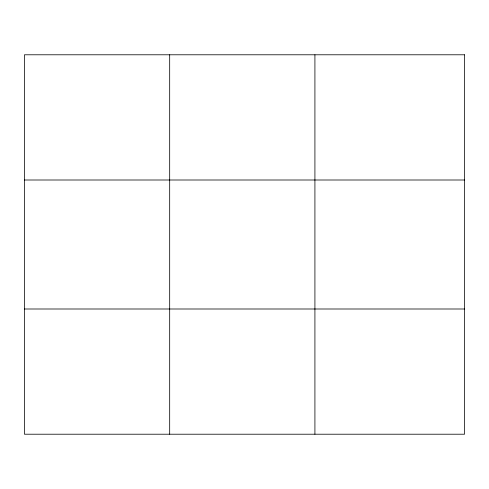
<?xml version="1.0" encoding="UTF-8"?>
<svg xmlns="http://www.w3.org/2000/svg" width="489" height="489" viewBox="0 0 489 489"><rect width="100%" height="100%" fill="white"/><g stroke="black" fill="none" stroke-linecap="round" stroke-linejoin="round"><path stroke-width="0.73" d="M169.683 434.214L169.683 54.786M314.916 434.214L314.916 54.786M24.45 180.001L464.55 180.001M24.45 308.999L464.55 308.999M464.55 54.786L464.55 434.214L24.45 434.214L24.45 54.786L464.55 54.786"/></g></svg>
